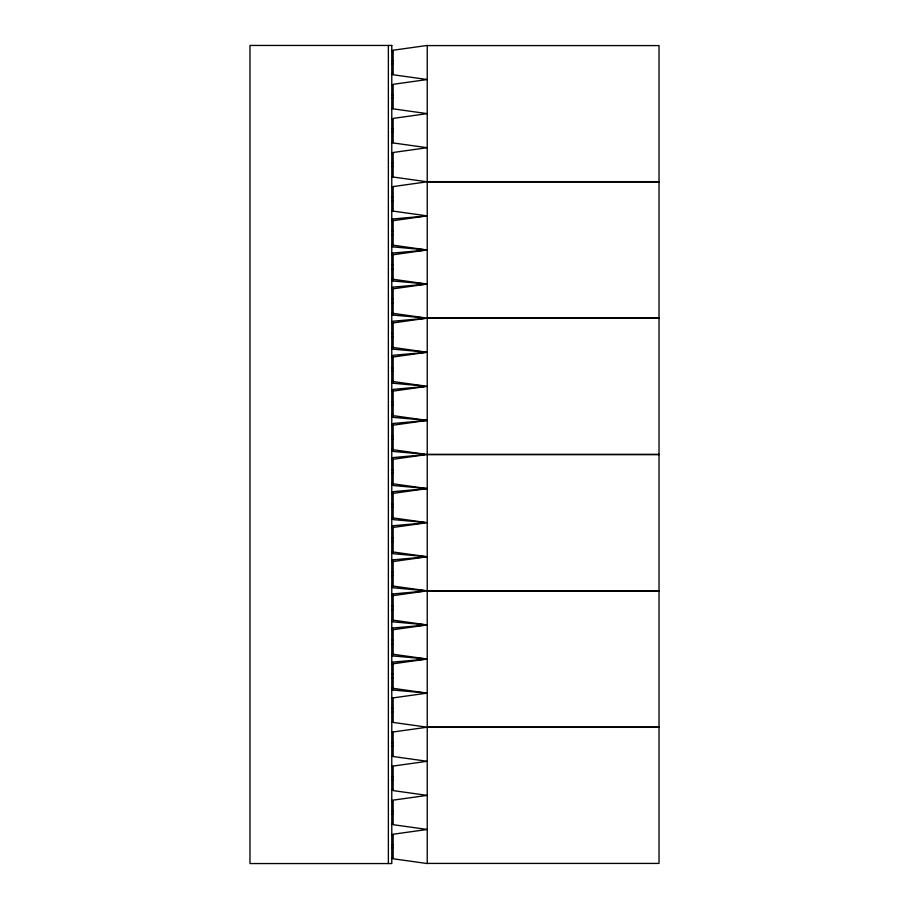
<?xml version="1.0" encoding="UTF-8"?>
<svg xmlns="http://www.w3.org/2000/svg" width="909" height="909" viewBox="0 0 909 909"><rect width="100%" height="100%" fill="white"/><g stroke="black" fill="none" stroke-linecap="round" stroke-linejoin="round"><path stroke-width="1.36" d="M393.142 220.66L427.23 215.887L393.142 211.115L393.142 186.572L427.23 181.8L393.142 177.028L393.142 152.485L427.23 147.713L393.142 142.94L393.142 118.397L427.23 113.625L393.142 108.853L393.142 84.31L427.23 79.537L393.142 74.765L393.142 50.222L427.23 45.45L427.23 863.55L393.142 858.778L393.142 834.235L427.23 829.462L393.142 824.69L393.142 800.147L427.23 795.375L393.142 790.603L393.142 766.06L427.23 761.288L393.142 756.515L393.142 731.972L427.23 727.2L393.142 722.428L393.142 697.885L427.23 693.112L393.142 688.34M393.142 254.747L427.23 249.975L393.142 245.203M393.142 288.835L427.23 284.062L393.142 279.29M393.142 322.922L427.23 318.15L393.142 313.378M393.142 357.01L427.23 352.238L393.142 347.465M393.142 391.097L427.23 386.325L393.142 381.553M393.142 425.185L427.23 420.412L393.142 415.64M393.142 459.272L427.23 454.5L393.142 449.728M393.142 493.36L427.23 488.587L393.142 483.815M393.142 527.447L427.23 522.675L393.142 517.903M393.142 561.535L427.23 556.763L393.142 551.99M393.142 595.622L427.23 590.85L393.142 586.078M393.142 629.71L427.23 624.938L393.142 620.165M393.142 663.797L427.23 659.025L393.142 654.253M427.23 215.887L393.142 218.955L393.142 246.907L424.503 249.725M424.503 250.225L393.142 253.043L393.142 280.995L427.23 284.062L393.142 287.13L393.142 315.082L424.503 317.9M424.503 318.4L393.142 321.218L393.142 349.17L427.23 352.238L393.142 355.305L393.142 383.257L424.503 386.075M424.503 386.575L393.142 389.393L393.142 417.345L427.23 420.412L393.142 423.48L393.142 451.432L424.503 454.25M424.503 454.75L393.142 457.568L393.142 485.52L427.23 488.587L393.142 491.655L393.142 519.607L424.503 522.425M424.503 522.925L393.142 525.743L393.142 553.695L427.23 556.763L393.142 559.83L393.142 587.782L424.503 590.6M424.503 591.1L393.142 593.918L393.142 621.87L427.23 624.938L393.142 628.005L393.142 655.957L424.503 658.775M424.503 659.275L393.142 662.093L393.142 690.045L427.23 693.112M427.23 45.586L659.025 45.586L659.025 863.414L427.23 863.414M391.779 50.563L393.142 50.563M391.779 60.789L393.142 60.789M391.779 64.198L393.142 64.198M391.779 74.424L393.142 74.424M391.779 84.651L393.142 84.651M391.779 94.877L393.142 94.877M391.779 98.286L393.142 98.286M391.779 108.512L393.142 108.512M391.779 118.738L393.142 118.738M391.779 128.964L393.142 128.964M391.779 132.373L393.142 132.373M391.779 142.599L393.142 142.599M391.779 152.826L393.142 152.826M391.779 163.052L393.142 163.052M391.779 166.461L393.142 166.461M391.779 176.687L393.142 176.687M427.23 181.664L659.025 181.664M427.23 181.936L659.025 181.936M391.779 186.913L393.142 186.913M391.779 197.139L393.142 197.139M391.779 200.548L393.142 200.548M391.779 210.774L393.142 210.774M391.779 219.296L393.142 219.296M391.779 221.001L393.142 221.001M391.779 231.227L393.142 231.227M391.779 234.636L393.142 234.636M391.779 244.862L393.142 244.862M391.779 246.566L393.142 246.566M391.779 253.384L393.142 253.384M391.779 255.088L393.142 255.088M391.779 265.314L393.142 265.314M391.779 268.723L393.142 268.723M391.779 278.949L393.142 278.949M391.779 280.654L393.142 280.654M391.779 287.471L393.142 287.471M391.779 289.176L393.142 289.176M391.779 299.402L393.142 299.402M391.779 302.811L393.142 302.811M391.779 313.037L393.142 313.037M391.779 314.741L393.142 314.741M427.23 318.014L659.025 318.014M427.23 318.286L659.025 318.286M391.779 321.559L393.142 321.559M391.779 323.263L393.142 323.263M391.779 333.489L393.142 333.489M391.779 336.898L393.142 336.898M391.779 347.124L393.142 347.124M391.779 348.829L393.142 348.829M391.779 355.646L393.142 355.646M391.779 357.351L393.142 357.351M391.779 367.577L393.142 367.577M391.779 370.986L393.142 370.986M391.779 381.212L393.142 381.212M391.779 382.916L393.142 382.916M391.779 389.734L393.142 389.734M391.779 391.438L393.142 391.438M391.779 401.664L393.142 401.664M391.779 405.073L393.142 405.073M391.779 415.299L393.142 415.299M391.779 417.004L393.142 417.004M391.779 423.821L393.142 423.821M391.779 425.526L393.142 425.526M391.779 435.752L393.142 435.752M391.779 439.161L393.142 439.161M391.779 449.387L393.142 449.387M391.779 451.091L393.142 451.091M427.23 454.364L659.025 454.364M427.23 454.636L659.025 454.636M391.779 457.909L393.142 457.909M391.779 459.613L393.142 459.613M391.779 469.839L393.142 469.839M391.779 473.248L393.142 473.248M391.779 483.474L393.142 483.474M391.779 485.179L393.142 485.179M391.779 491.996L393.142 491.996M391.779 493.701L393.142 493.701M391.779 503.927L393.142 503.927M391.779 507.336L393.142 507.336M391.779 517.562L393.142 517.562M391.779 519.266L393.142 519.266M391.779 526.084L393.142 526.084M391.779 527.788L393.142 527.788M391.779 538.014L393.142 538.014M391.779 541.423L393.142 541.423M391.779 551.649L393.142 551.649M391.779 553.354L393.142 553.354M391.779 560.171L393.142 560.171M391.779 561.876L393.142 561.876M391.779 572.102L393.142 572.102M391.779 575.511L393.142 575.511M391.779 585.737L393.142 585.737M391.779 587.441L393.142 587.441M427.23 590.714L659.025 590.714M427.23 590.986L659.025 590.986M391.779 594.259L393.142 594.259M391.779 595.963L393.142 595.963M391.779 606.189L393.142 606.189M391.779 609.598L393.142 609.598M391.779 619.824L393.142 619.824M391.779 621.529L393.142 621.529M391.779 628.346L393.142 628.346M391.779 630.051L393.142 630.051M391.779 640.277L393.142 640.277M391.779 643.686L393.142 643.686M391.779 653.912L393.142 653.912M391.779 655.616L393.142 655.616M391.779 662.434L393.142 662.434M391.779 664.138L393.142 664.138M391.779 674.364L393.142 674.364M391.779 677.773L393.142 677.773M391.779 687.999L393.142 687.999M391.779 689.704L393.142 689.704M391.779 698.226L393.142 698.226M391.779 708.452L393.142 708.452M391.779 711.861L393.142 711.861M391.779 722.087L393.142 722.087M427.23 727.064L659.025 727.064M427.23 727.336L659.025 727.336M391.779 732.313L393.142 732.313M391.779 742.539L393.142 742.539M391.779 745.948L393.142 745.948M391.779 756.174L393.142 756.174M391.779 766.401L393.142 766.401M391.779 776.627L393.142 776.627M391.779 780.036L393.142 780.036M391.779 790.262L393.142 790.262M391.779 800.488L393.142 800.488M391.779 810.714L393.142 810.714M391.779 814.123L393.142 814.123M391.779 824.349L393.142 824.349M391.779 834.576L393.142 834.576M391.779 844.802L393.142 844.802M391.779 848.211L393.142 848.211M391.779 858.437L393.142 858.437M388.37 45.45L388.37 863.55M391.779 45.45L249.975 45.45L249.975 863.55L391.779 863.55L391.779 45.45"/></g></svg>
